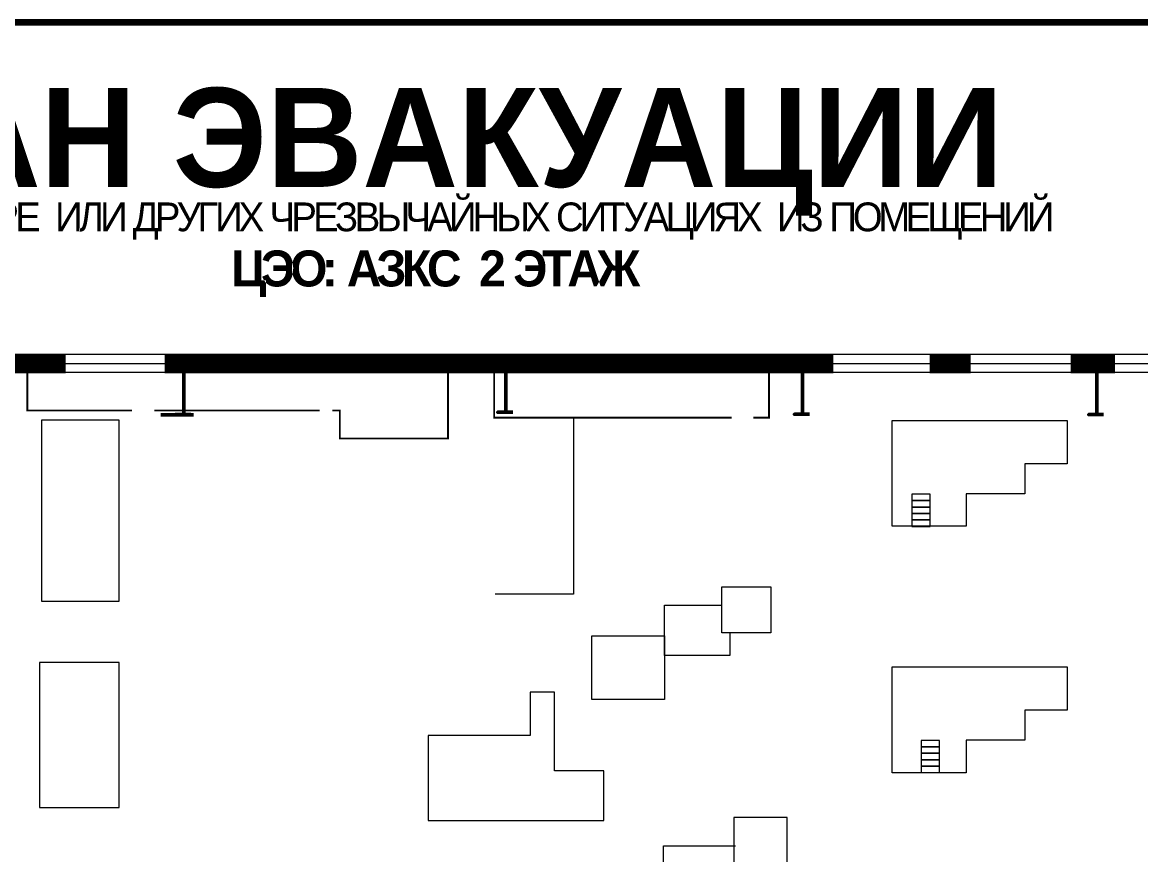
# Model space of a CAD drawing. Header units: millimetres. Extents: x 13114 to 67229, y 22859 to 38520.
# Drawn here: x 25915.6 to 26164.4, y 26065.7 to 26250.8 of the extents above; entities that cross this region are included whole.
import ezdxf

# ---------------------------------------------------------------- set-up
doc = ezdxf.new("R2010")
doc.units = ezdxf.units.MM
doc.styles.add('обычный', font='arial.ttf')

msp = doc.modelspace()

# ---------------------------------------------------------------- linework, layer by layer
at = {"color": 6, "lineweight": 100}
msp.add_lwpolyline([(25703.99, 25855.78), (26303.99, 25855.78), (26303.99, 26250.78), (25703.99, 26250.78)], close=True, dxfattribs=at)
at = {"lineweight": 0}
for points in [[(26251.19, 26176.94), (25750.7, 26176.94)], [(26251.19, 26174.89), (25750.7, 26174.89)], [(26251.19, 26172.91), (25750.7, 26172.91)], [(26038.19, 26162.89), (26038.19, 26123.64), (26020.77, 26123.64)], [(26148.04, 26162.08), (26148.04, 26152.64), (26138.6, 26152.64), (26138.6, 26145.96), (26125.54, 26145.96), (26125.54, 26138.73), (26109.11, 26138.73), (26109.11, 26162.26), (26148.04, 26162.26), (26148.04, 26161.7)], [(26072.98, 26115.07), (26072.98, 26110), (26058.47, 26110), (26058.47, 26100.19), (26042.31, 26100.19), (26042.31, 26114.41), (26058.47, 26114.41), (26058.47, 26110), (26058.47, 26121.16), (26071.2, 26121.16)], [(26148.04, 26107.28), (26148.04, 26097.84), (26138.6, 26097.84), (26138.6, 26091.16), (26125.54, 26091.16), (26125.54, 26083.93), (26109.11, 26083.93), (26109.11, 26107.46), (26148.04, 26107.46), (26148.04, 26106.9)], [(26028.6, 26092.24), (26005.9, 26092.24), (26005.9, 26073.28), (26044.97, 26073.28), (26044.97, 26084.34), (26034.02, 26084.34), (26034.02, 26101.83), (26028.6, 26101.83), (26028.6, 26092.24)], [(26074.24, 26062.27), (26085.72, 26062.27), (26085.72, 26073.97), (26073.91, 26073.97), (26073.91, 26053.61), (26058.26, 26053.61), (26058.26, 26067.67), (26074.24, 26067.67)]]:
    msp.add_lwpolyline(points, dxfattribs=at)
for points, const_width in [([(25925.25, 26174.89), (25852.65, 26174.89)], 4.28), ([(26095.98, 26174.89), (25947.28, 26174.89)], 4.28), ([(26126.54, 26174.89), (26117.44, 26174.89)], 4.28), ([(26158.67, 26174.89), (26148.83, 26174.89)], 4.28), ([(25940.01, 26164.48), (25916.71, 26164.48), (25916.71, 26174.63)], 0.428), ([(26073.4, 26162.89), (26020.56, 26162.89), (26020.56, 26173.88)], 0.428), ([(26081.68, 26174.88), (26081.68, 26162.89), (26078.19, 26162.89)], 0.428), ([(26010.31, 26173.7), (26010.31, 26158.26), (25986.22, 26158.26), (25986.22, 26164.48), (25984.57, 26164.48)], 0.428), ([(25981.77, 26164.48), (25944.94, 26164.48)], 0.428)]:
    msp.add_lwpolyline(points, dxfattribs=dict(at, const_width=const_width))
at = {"lineweight": 50}
for points in [[(26023.16, 26174.44), (26023.16, 26164.1), (26021.33, 26164.1), (26024.7, 26164.1)], [(25951.53, 26173.94), (25951.53, 26163.6), (25949.7, 26163.6), (25953.07, 26163.6)], [(26089.17, 26173.97), (26089.17, 26163.63), (26087.34, 26163.63), (26090.71, 26163.63)], [(26154.61, 26173.92), (26154.61, 26163.58), (26152.79, 26163.58), (26156.15, 26163.58)], [(25953.64, 26163.51), (25946.4, 26163.51)]]:
    msp.add_lwpolyline(points, dxfattribs=at)
at = {"lineweight": 0}
for points in [[(25937.12, 26162.32), (25919.86, 26162.32), (25919.86, 26122.07), (25937.12, 26122.07)], [(26113.45, 26144.45), (26117.55, 26144.45), (26117.55, 26145.89), (26113.45, 26145.89)], [(26113.45, 26143.02), (26117.55, 26143.02), (26117.55, 26144.45), (26113.45, 26144.45)], [(26113.45, 26141.58), (26117.55, 26141.58), (26117.55, 26143.02), (26113.45, 26143.02)], [(26113.45, 26140.15), (26117.55, 26140.15), (26117.55, 26141.58), (26113.45, 26141.58)], [(26113.45, 26138.72), (26117.55, 26138.72), (26117.55, 26140.15), (26113.45, 26140.15)], [(26082.1, 26115.07), (26071.2, 26115.07), (26071.2, 26125.24), (26082.1, 26125.24)], [(25937.12, 26108.41), (25919.42, 26108.41), (25919.42, 26076.21), (25937.12, 26076.21)], [(26115.56, 26089.71), (26119.67, 26089.71), (26119.67, 26091.14), (26115.56, 26091.14)], [(26115.56, 26088.27), (26119.67, 26088.27), (26119.67, 26089.71), (26115.56, 26089.71)], [(26115.56, 26086.84), (26119.67, 26086.84), (26119.67, 26088.27), (26115.56, 26088.27)], [(26115.56, 26085.4), (26119.67, 26085.4), (26119.67, 26086.84), (26115.56, 26086.84)], [(26115.56, 26083.97), (26119.67, 26083.97), (26119.67, 26085.4), (26115.56, 26085.4)]]:
    msp.add_lwpolyline(points, close=True, dxfattribs=at)

# ---------------------------------------------------------------- texts
at = {"lineweight": 0, "insert": (25856.63, 26236.2), "char_height": 22, "width": 493.8901, "attachment_point": 1, "style": 'обычный'}
msp.add_mtext('{\\fProxima Nova Rg|b1|i0|c204|p2;ПЛАН ЭВАКУАЦИИ}', dxfattribs=at)
at = {"color": 0, "lineweight": 0, "insert": (26006.82, 26210.91), "char_height": 8, "width": 449.2158, "attachment_point": 5, "style": 'обычный'}
msp.add_mtext('{\\fArial Black|b1|i0|c204|p34;\\H2x;\\T0.85;  \\fArial Narrow|b0|i0|c204|p34;\\H0.8x;\\W0.9;\\P\\fProxima Nova Rg|b0|i0|c204|p2;\\H0.5x;\\W1;\\C256;ПРИ ПОЖАРЕ  ИЛИ ДРУГИХ ЧРЕЗВЫЧАЙНЫХ СИТУАЦИЯХ  ИЗ ПОМЕЩЕНИЙ \\fProxima Nova Rg|b1|i0|c204|p2;\\H1.25x;\\PЦЭО: АЗКС  2 ЭТАЖ}', dxfattribs=at)

doc.saveas('drawing.dxf')
